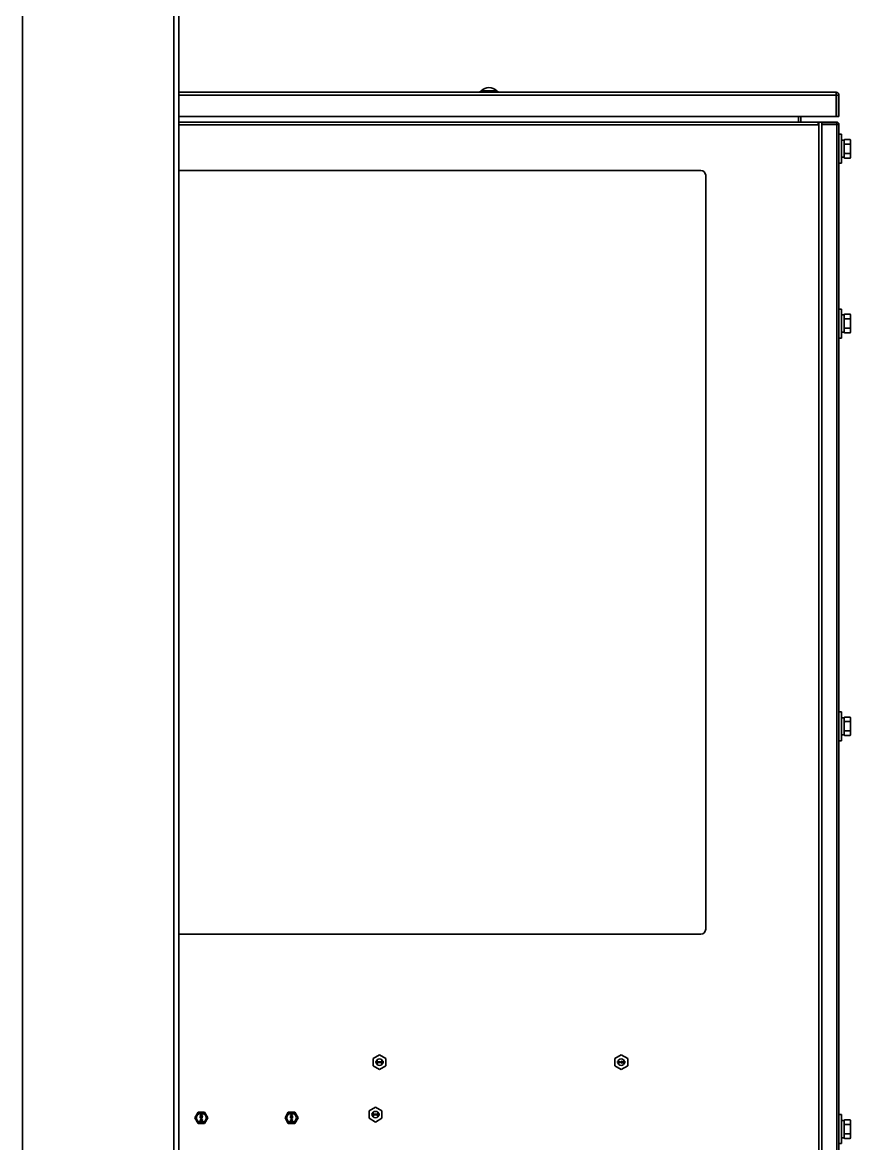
# Model space of a CAD drawing. Header units: millimetres. Extents: x 32496 to 166256, y 3504 to 23939.
# Drawn here: x 100942 to 101456, y 21573 to 22269 of the extents above; entities that cross this region are included whole.
import ezdxf

# ---------------------------------------------------------------- set-up
doc = ezdxf.new("R2010")
doc.units = ezdxf.units.MM
doc.layers.get('0').update_dxf_attribs({"lineweight": 35})

# ---------------------------------------------------------------- blocks, each defined once
blk = doc.blocks.new('8-1250')
at = {"linetype": 'Continuous'}
for p, q in [((978.87, -32157.29), (978.87, -34666.29)), ((1072.87, -32157.29), (1072.87, -34666.29)), ((1075.87, -32157.29), (1075.87, -34666.29)), ((1075.87, -32534.79), (1483.87, -32534.79)), ((1483.87, -32536.49), (1075.87, -32536.49)), ((1265.89, -32533.96), (1263.53, -32533.96)), ((1263.53, -32533.96), (1263.53, -32533.96)), ((1270.85, -32533.96), (1265.89, -32533.96)), ((1273.22, -32533.96), (1270.85, -32533.96)), ((1483.87, -32549.79), (1483.87, -32534.79)), ((1484.07, -32536.49), (1485.57, -32536.49)), ((1484.07, -32549.79), (1484.07, -32536.49)), ((1485.57, -32549.79), (1485.57, -32536.49)), ((1483.87, -32549.79), (1075.87, -32549.79)), ((1075.87, -32553.29), (1474.87, -32553.29)), ((1460.37, -32553.29), (1460.37, -32549.79)), ((1461.87, -32549.79), (1461.87, -32553.29)), ((1472.67, -32553.29), (1472.67, -32554.99)), ((1473.17, -34566.29), (1473.17, -32553.29)), ((1484.17, -32553.29), (1474.87, -32553.29)), ((1474.87, -32553.29), (1474.87, -34566.29)), ((1484.07, -32549.79), (1485.57, -32549.79)), ((1484.17, -32554.49), (1484.17, -32553.29)), ((1472.67, -32554.99), (1075.87, -32554.99)), ((1484.17, -32554.49), (1474.87, -32554.49)), ((1474.87, -32554.69), (1485.57, -32554.69)), ((1484.17, -33566.79), (1484.17, -32554.69)), ((1485.57, -32554.69), (1485.57, -32675.66)), ((1485.57, -32560.79), (1487.17, -32560.79)), ((1487.17, -32578.79), (1487.17, -32560.79)), ((1487.17, -32564.44), (1488.77, -32564.44)), ((1488.77, -32564.32), (1489.07, -32564.02)), ((1488.77, -32575.26), (1488.77, -32564.32)), ((1489.07, -32564.02), (1492.47, -32564.02)), ((1489.07, -32566.9), (1492.47, -32566.9)), ((1492.77, -32564.32), (1492.47, -32564.02)), ((1492.77, -32575.26), (1492.77, -32564.32)), ((1489.07, -32572.68), (1492.47, -32572.68)), ((1485.57, -32578.79), (1487.17, -32578.79)), ((1487.17, -32575.14), (1488.77, -32575.14)), ((1488.77, -32575.26), (1489.07, -32575.56)), ((1489.07, -32575.56), (1492.47, -32575.56)), ((1492.77, -32575.26), (1492.47, -32575.56)), ((1075.87, -32583.29), (1399.87, -32583.29)), ((1402.87, -32586.29), (1402.87, -33054.29)), ((1485.57, -32669.29), (1487.17, -32669.29)), ((1487.17, -32687.29), (1487.17, -32669.29)), ((1485.57, -32675.66), (1485.57, -32680.92)), ((1487.17, -32672.94), (1488.77, -32672.94)), ((1488.77, -32672.82), (1489.07, -32672.52)), ((1488.77, -32683.76), (1488.77, -32672.82)), ((1489.07, -32672.52), (1492.47, -32672.52)), ((1489.07, -32675.4), (1492.47, -32675.4)), ((1492.77, -32672.82), (1492.47, -32672.52)), ((1492.77, -32683.76), (1492.77, -32672.82)), ((1485.57, -32680.92), (1485.57, -32925.66)), ((1487.17, -32683.64), (1488.77, -32683.64)), ((1488.77, -32683.76), (1489.07, -32684.06)), ((1489.07, -32681.18), (1492.47, -32681.18)), ((1489.07, -32684.06), (1492.47, -32684.06)), ((1492.77, -32683.76), (1492.47, -32684.06)), ((1485.57, -32687.29), (1487.17, -32687.29)), ((1485.57, -32919.29), (1487.17, -32919.29)), ((1487.17, -32937.29), (1487.17, -32919.29)), ((1485.57, -32925.66), (1485.57, -32930.92)), ((1487.17, -32922.94), (1488.77, -32922.94)), ((1488.77, -32922.82), (1489.07, -32922.52)), ((1488.77, -32933.76), (1488.77, -32922.82)), ((1489.07, -32922.52), (1492.47, -32922.52)), ((1489.07, -32925.4), (1492.47, -32925.4)), ((1492.77, -32922.82), (1492.47, -32922.52)), ((1492.77, -32933.76), (1492.77, -32922.82)), ((1485.57, -32930.92), (1485.57, -33175.66)), ((1487.17, -32933.64), (1488.77, -32933.64)), ((1488.77, -32933.76), (1489.07, -32934.06)), ((1489.07, -32931.18), (1492.47, -32931.18)), ((1489.07, -32934.06), (1492.47, -32934.06)), ((1492.77, -32933.76), (1492.47, -32934.06)), ((1485.57, -32937.29), (1487.17, -32937.29)), ((1399.87, -33057.29), (1075.87, -33057.29)), ((1196.47, -33134.48), (1200.47, -33132.17)), ((1196.47, -33134.48), (1196.47, -33139.1)), ((1198.2, -33136.19), (1199.1, -33136.19)), ((1198.2, -33136.32), (1198.2, -33136.19)), ((1198.9, -33136.32), (1198.2, -33136.32)), ((1198.22, -33136.95), (1198.2, -33137.06)), ((1198.2, -33137.11), (1198.2, -33137.06)), ((1198.2, -33137.11), (1198.22, -33137.21)), ((1198.27, -33136.88), (1198.22, -33136.95)), ((1198.22, -33137.21), (1198.32, -33137.31)), ((1198.9, -33136.32), (1198.27, -33136.88)), ((1198.32, -33137.31), (1198.42, -33137.36)), ((1198.35, -33137.06), (1198.4, -33136.95)), ((1198.35, -33137.06), (1198.35, -33137.11)), ((1198.4, -33137.18), (1198.35, -33137.11)), ((1198.4, -33136.95), (1199.1, -33136.32)), ((1198.47, -33137.24), (1198.4, -33137.18)), ((1198.42, -33137.36), (1198.57, -33137.39)), ((1198.6, -33137.26), (1198.47, -33137.24)), ((1198.67, -33137.39), (1198.57, -33137.39)), ((1198.6, -33137.26), (1198.7, -33137.26)), ((1198.67, -33137.39), (1198.85, -33137.36)), ((1198.82, -33137.24), (1198.7, -33137.26)), ((1198.9, -33137.18), (1198.82, -33137.24)), ((1198.85, -33137.36), (1198.95, -33137.31)), ((1198.95, -33137.11), (1198.9, -33137.18)), ((1198.95, -33137.11), (1199.07, -33137.11)), ((1198.95, -33137.31), (1199.05, -33137.21)), ((1199.05, -33137.21), (1199.07, -33137.11)), ((1199.1, -33136.19), (1199.1, -33136.32)), ((1199.3, -33136.19), (1199.45, -33136.19)), ((1199.3, -33137.39), (1199.3, -33136.19)), ((1199.45, -33137.39), (1199.3, -33137.39)), ((1199.45, -33136.19), (1199.45, -33137.18)), ((1199.6, -33137.01), (1199.45, -33137.18)), ((1199.45, -33137.39), (1199.6, -33137.21)), ((1199.6, -33137.01), (1199.6, -33137.21)), ((1199.82, -33136.62), (1199.8, -33136.65)), ((1199.8, -33136.65), (1199.95, -33136.8)), ((1199.95, -33136.8), (1199.8, -33136.95)), ((1199.8, -33136.95), (1199.82, -33136.98)), ((1199.95, -33136.75), (1199.82, -33136.62)), ((1199.82, -33136.98), (1199.95, -33136.85)), ((1199.95, -33136.57), (1200, -33136.57)), ((1199.95, -33136.75), (1199.95, -33136.57)), ((1199.95, -33137.03), (1199.95, -33136.85)), ((1200, -33137.03), (1199.95, -33137.03)), ((1200, -33136.57), (1200, -33136.75)), ((1200.12, -33136.62), (1200, -33136.75)), ((1200, -33136.8), (1200.15, -33136.65)), ((1200.15, -33136.95), (1200, -33136.8)), ((1200, -33136.85), (1200.12, -33136.98)), ((1200, -33136.85), (1200, -33137.03)), ((1200.15, -33136.65), (1200.12, -33136.62)), ((1200.12, -33136.98), (1200.15, -33136.95)), ((1200.35, -33136.55), (1200.6, -33136.55)), ((1200.35, -33136.7), (1200.35, -33136.55)), ((1200.6, -33136.7), (1200.35, -33136.7)), ((1200.47, -33132.17), (1204.47, -33134.48)), ((1200.6, -33136.19), (1200.75, -33136.19)), ((1200.6, -33136.55), (1200.6, -33136.19)), ((1200.6, -33137.39), (1200.6, -33136.7)), ((1200.75, -33137.39), (1200.6, -33137.39)), ((1200.75, -33136.19), (1200.75, -33136.55)), ((1200.75, -33136.55), (1201.35, -33136.55)), ((1201.17, -33136.7), (1200.75, -33136.7)), ((1200.75, -33137.39), (1201.35, -33136.7)), ((1201.17, -33136.7), (1200.75, -33137.18)), ((1200.75, -33136.7), (1200.75, -33137.18)), ((1201.35, -33136.55), (1201.35, -33136.7)), ((1201.55, -33136.19), (1201.7, -33136.19)), ((1201.55, -33137.39), (1201.55, -33136.19)), ((1201.77, -33137.39), (1201.55, -33137.39)), ((1202.05, -33136.19), (1201.7, -33137.13)), ((1201.7, -33136.19), (1201.7, -33137.13)), ((1201.77, -33137.39), (1202.15, -33136.32)), ((1202.05, -33136.19), (1202.25, -33136.19)), ((1202.15, -33136.32), (1202.52, -33137.39)), ((1202.6, -33137.13), (1202.25, -33136.19)), ((1202.75, -33137.39), (1202.52, -33137.39)), ((1202.6, -33136.19), (1202.75, -33136.19)), ((1202.6, -33137.13), (1202.6, -33136.19)), ((1202.75, -33136.19), (1202.75, -33137.39)), ((1204.47, -33139.1), (1204.47, -33134.48)), ((1346.47, -33134.48), (1350.47, -33132.17)), ((1346.47, -33134.48), (1346.47, -33139.1)), ((1348.2, -33136.19), (1349.1, -33136.19)), ((1348.2, -33136.32), (1348.2, -33136.19)), ((1348.9, -33136.32), (1348.2, -33136.32)), ((1348.22, -33136.95), (1348.2, -33137.06)), ((1348.2, -33137.11), (1348.2, -33137.06)), ((1348.2, -33137.11), (1348.22, -33137.21)), ((1348.27, -33136.88), (1348.22, -33136.95)), ((1348.22, -33137.21), (1348.32, -33137.31)), ((1348.9, -33136.32), (1348.27, -33136.88)), ((1348.32, -33137.31), (1348.42, -33137.36)), ((1348.35, -33137.06), (1348.4, -33136.95)), ((1348.35, -33137.06), (1348.35, -33137.11)), ((1348.4, -33137.18), (1348.35, -33137.11)), ((1348.4, -33136.95), (1349.1, -33136.32)), ((1348.47, -33137.24), (1348.4, -33137.18)), ((1348.42, -33137.36), (1348.57, -33137.39)), ((1348.6, -33137.26), (1348.47, -33137.24)), ((1348.67, -33137.39), (1348.57, -33137.39)), ((1348.6, -33137.26), (1348.7, -33137.26)), ((1348.67, -33137.39), (1348.85, -33137.36)), ((1348.82, -33137.24), (1348.7, -33137.26)), ((1348.9, -33137.18), (1348.82, -33137.24)), ((1348.85, -33137.36), (1348.95, -33137.31)), ((1348.95, -33137.11), (1348.9, -33137.18)), ((1348.95, -33137.11), (1349.07, -33137.11)), ((1348.95, -33137.31), (1349.05, -33137.21)), ((1349.05, -33137.21), (1349.07, -33137.11)), ((1349.1, -33136.19), (1349.1, -33136.32)), ((1349.3, -33136.19), (1349.45, -33136.19)), ((1349.3, -33137.39), (1349.3, -33136.19)), ((1349.45, -33137.39), (1349.3, -33137.39)), ((1349.45, -33136.19), (1349.45, -33137.18)), ((1349.6, -33137.01), (1349.45, -33137.18)), ((1349.45, -33137.39), (1349.6, -33137.21)), ((1349.6, -33137.01), (1349.6, -33137.21)), ((1349.82, -33136.62), (1349.8, -33136.65)), ((1349.8, -33136.65), (1349.95, -33136.8)), ((1349.95, -33136.8), (1349.8, -33136.95)), ((1349.8, -33136.95), (1349.82, -33136.98)), ((1349.95, -33136.75), (1349.82, -33136.62)), ((1349.82, -33136.98), (1349.95, -33136.85)), ((1349.95, -33136.57), (1350, -33136.57)), ((1349.95, -33136.75), (1349.95, -33136.57)), ((1349.95, -33137.03), (1349.95, -33136.85)), ((1350, -33137.03), (1349.95, -33137.03)), ((1350, -33136.57), (1350, -33136.75)), ((1350.12, -33136.62), (1350, -33136.75)), ((1350, -33136.8), (1350.15, -33136.65)), ((1350.15, -33136.95), (1350, -33136.8)), ((1350, -33136.85), (1350.12, -33136.98)), ((1350, -33136.85), (1350, -33137.03)), ((1350.15, -33136.65), (1350.12, -33136.62)), ((1350.12, -33136.98), (1350.15, -33136.95)), ((1350.35, -33136.55), (1350.6, -33136.55)), ((1350.35, -33136.7), (1350.35, -33136.55)), ((1350.6, -33136.7), (1350.35, -33136.7)), ((1350.47, -33132.17), (1354.47, -33134.48)), ((1350.6, -33136.19), (1350.75, -33136.19)), ((1350.6, -33136.55), (1350.6, -33136.19)), ((1350.6, -33137.39), (1350.6, -33136.7)), ((1350.75, -33137.39), (1350.6, -33137.39)), ((1350.75, -33136.19), (1350.75, -33136.55)), ((1350.75, -33136.55), (1351.35, -33136.55)), ((1351.17, -33136.7), (1350.75, -33136.7)), ((1350.75, -33137.39), (1351.35, -33136.7)), ((1351.17, -33136.7), (1350.75, -33137.18)), ((1350.75, -33136.7), (1350.75, -33137.18)), ((1351.35, -33136.55), (1351.35, -33136.7)), ((1351.55, -33136.19), (1351.7, -33136.19)), ((1351.55, -33137.39), (1351.55, -33136.19)), ((1351.77, -33137.39), (1351.55, -33137.39)), ((1352.05, -33136.19), (1351.7, -33137.13)), ((1351.7, -33136.19), (1351.7, -33137.13)), ((1351.77, -33137.39), (1352.15, -33136.32)), ((1352.05, -33136.19), (1352.25, -33136.19)), ((1352.15, -33136.32), (1352.52, -33137.39)), ((1352.6, -33137.13), (1352.25, -33136.19)), ((1352.75, -33137.39), (1352.52, -33137.39)), ((1352.6, -33136.19), (1352.75, -33136.19)), ((1352.6, -33137.13), (1352.6, -33136.19)), ((1352.75, -33136.19), (1352.75, -33137.39)), ((1354.47, -33139.1), (1354.47, -33134.48)), ((1200.47, -33141.41), (1196.47, -33139.1)), ((1204.47, -33139.1), (1200.47, -33141.41)), ((1350.47, -33141.41), (1346.47, -33139.1)), ((1354.47, -33139.1), (1350.47, -33141.41)), ((1193.97, -33166.98), (1197.97, -33164.67)), ((1197.97, -33164.67), (1201.97, -33166.98)), ((1085.83, -33171.29), (1087.85, -33167.79)), ((1087.85, -33174.79), (1085.83, -33171.29)), ((1091.89, -33167.79), (1087.85, -33167.79)), ((1089.22, -33169.09), (1090.52, -33169.09)), ((1089.22, -33169.25), (1089.22, -33169.09)), ((1090.25, -33169.25), (1089.22, -33169.25)), ((1090.25, -33169.25), (1089.22, -33169.63)), ((1089.22, -33169.85), (1089.22, -33169.63)), ((1089.22, -33169.85), (1090.25, -33170.23)), ((1089.22, -33170.23), (1090.25, -33170.23)), ((1089.22, -33170.39), (1089.22, -33170.23)), ((1090.52, -33170.39), (1089.22, -33170.39)), ((1089.25, -33170.9), (1089.22, -33171.04)), ((1089.22, -33171.17), (1089.22, -33171.04)), ((1089.22, -33171.17), (1089.25, -33171.31)), ((1089.22, -33172.56), (1090.3, -33172.56)), ((1089.22, -33172.72), (1089.22, -33172.56)), ((1089.33, -33170.77), (1089.25, -33170.9)), ((1089.25, -33171.31), (1089.33, -33171.45)), ((1089.44, -33170.69), (1089.33, -33170.77)), ((1089.33, -33171.45), (1089.44, -33171.53)), ((1089.36, -33169.74), (1090.52, -33169.33)), ((1090.52, -33170.15), (1089.36, -33169.74)), ((1089.36, -33171.01), (1089.39, -33170.93)), ((1089.36, -33171.01), (1089.36, -33171.2)), ((1089.39, -33171.28), (1089.36, -33171.2)), ((1089.39, -33170.93), (1089.44, -33170.85)), ((1089.44, -33171.36), (1089.39, -33171.28)), ((1089.58, -33170.63), (1089.44, -33170.69)), ((1089.44, -33170.85), (1089.53, -33170.8)), ((1089.53, -33171.42), (1089.44, -33171.36)), ((1089.44, -33171.53), (1089.58, -33171.58)), ((1089.53, -33170.8), (1089.61, -33170.77)), ((1089.61, -33171.45), (1089.53, -33171.42)), ((1089.78, -33170.61), (1089.58, -33170.63)), ((1089.72, -33171.58), (1089.58, -33171.58)), ((1089.69, -33170.77), (1089.61, -33170.77)), ((1089.61, -33171.45), (1089.69, -33171.45)), ((1089.64, -33171.96), (1089.83, -33171.96)), ((1089.64, -33172.01), (1089.64, -33171.96)), ((1089.83, -33172.01), (1089.64, -33172.01)), ((1089.69, -33170.77), (1089.78, -33170.8)), ((1089.78, -33171.42), (1089.69, -33171.45)), ((1089.72, -33171.8), (1089.69, -33171.82)), ((1089.69, -33171.82), (1089.83, -33171.96)), ((1089.83, -33172.01), (1089.69, -33172.15)), ((1089.69, -33172.15), (1089.72, -33172.18)), ((1089.72, -33171.58), (1089.86, -33171.53)), ((1089.89, -33171.96), (1089.72, -33171.8)), ((1089.72, -33172.18), (1089.89, -33172.01)), ((1089.78, -33170.61), (1089.97, -33170.61)), ((1089.78, -33170.8), (1089.83, -33170.85)), ((1089.83, -33171.36), (1089.78, -33171.42)), ((1089.83, -33170.85), (1089.89, -33170.93)), ((1089.89, -33171.28), (1089.83, -33171.36)), ((1089.86, -33171.53), (1089.94, -33171.45)), ((1089.89, -33170.93), (1089.91, -33171.01)), ((1089.91, -33171.2), (1089.89, -33171.28)), ((1090.05, -33171.8), (1089.89, -33171.96)), ((1089.89, -33172.01), (1090.05, -33172.18)), ((1089.97, -33170.74), (1089.91, -33170.74)), ((1090.02, -33170.9), (1089.91, -33170.74)), ((1089.91, -33171.2), (1089.91, -33171.01)), ((1089.94, -33171.45), (1090.02, -33171.31)), ((1089.94, -33171.96), (1090.08, -33171.82)), ((1089.94, -33171.96), (1090.14, -33171.96)), ((1090.14, -33172.01), (1089.94, -33172.01)), ((1090.08, -33172.15), (1089.94, -33172.01)), ((1090.16, -33170.63), (1089.97, -33170.61)), ((1089.97, -33170.74), (1090.14, -33170.77)), ((1090.05, -33171.04), (1090.02, -33170.9)), ((1090.02, -33171.31), (1090.05, -33171.17)), ((1090.05, -33171.04), (1090.05, -33171.17)), ((1090.08, -33171.82), (1090.05, -33171.8)), ((1090.05, -33172.18), (1090.08, -33172.15)), ((1090.11, -33172.39), (1090.33, -33172.39)), ((1090.11, -33172.39), (1090.3, -33172.56)), ((1090.14, -33170.77), (1090.22, -33170.8)), ((1090.14, -33171.96), (1090.14, -33172.01)), ((1090.3, -33170.69), (1090.16, -33170.63)), ((1090.22, -33170.8), (1090.3, -33170.85)), ((1090.3, -33171.34), (1090.22, -33171.39)), ((1090.22, -33171.53), (1090.22, -33171.39)), ((1090.22, -33171.53), (1090.3, -33171.5)), ((1090.41, -33170.77), (1090.3, -33170.69)), ((1090.3, -33170.85), (1090.36, -33170.93)), ((1090.36, -33171.26), (1090.3, -33171.34)), ((1090.3, -33171.5), (1090.41, -33171.42)), ((1090.52, -33172.56), (1090.33, -33172.39)), ((1090.36, -33170.93), (1090.38, -33171.01)), ((1090.38, -33171.17), (1090.36, -33171.26)), ((1090.38, -33171.17), (1090.38, -33171.01)), ((1090.49, -33170.9), (1090.41, -33170.77)), ((1090.41, -33171.42), (1090.49, -33171.28)), ((1090.52, -33171.04), (1090.49, -33170.9)), ((1090.49, -33171.28), (1090.52, -33171.15)), ((1090.52, -33169.09), (1090.52, -33169.33)), ((1090.52, -33170.15), (1090.52, -33170.39)), ((1090.52, -33171.04), (1090.52, -33171.15)), ((1090.52, -33172.56), (1090.52, -33172.72)), ((1091.89, -33167.79), (1093.91, -33171.29)), ((1093.91, -33171.29), (1091.89, -33174.79)), ((1141.83, -33171.29), (1143.85, -33167.79)), ((1143.85, -33174.79), (1141.83, -33171.29)), ((1147.89, -33167.79), (1143.85, -33167.79)), ((1145.22, -33169.09), (1146.52, -33169.09)), ((1145.22, -33169.25), (1145.22, -33169.09)), ((1146.25, -33169.25), (1145.22, -33169.25)), ((1146.25, -33169.25), (1145.22, -33169.63)), ((1145.22, -33169.85), (1145.22, -33169.63)), ((1145.22, -33169.85), (1146.25, -33170.23)), ((1145.22, -33170.23), (1146.25, -33170.23)), ((1145.22, -33170.39), (1145.22, -33170.23)), ((1146.52, -33170.39), (1145.22, -33170.39)), ((1145.25, -33170.9), (1145.22, -33171.04)), ((1145.22, -33171.17), (1145.22, -33171.04)), ((1145.22, -33171.17), (1145.25, -33171.31)), ((1145.22, -33172.56), (1146.3, -33172.56)), ((1145.22, -33172.72), (1145.22, -33172.56)), ((1145.33, -33170.77), (1145.25, -33170.9)), ((1145.25, -33171.31), (1145.33, -33171.45)), ((1145.44, -33170.69), (1145.33, -33170.77)), ((1145.33, -33171.45), (1145.44, -33171.53)), ((1145.36, -33169.74), (1146.52, -33169.33)), ((1146.52, -33170.15), (1145.36, -33169.74)), ((1145.36, -33171.01), (1145.39, -33170.93)), ((1145.36, -33171.01), (1145.36, -33171.2)), ((1145.39, -33171.28), (1145.36, -33171.2)), ((1145.39, -33170.93), (1145.44, -33170.85)), ((1145.44, -33171.36), (1145.39, -33171.28)), ((1145.58, -33170.63), (1145.44, -33170.69)), ((1145.44, -33170.85), (1145.53, -33170.8)), ((1145.53, -33171.42), (1145.44, -33171.36)), ((1145.44, -33171.53), (1145.58, -33171.58)), ((1145.53, -33170.8), (1145.61, -33170.77)), ((1145.61, -33171.45), (1145.53, -33171.42)), ((1145.78, -33170.61), (1145.58, -33170.63)), ((1145.72, -33171.58), (1145.58, -33171.58)), ((1145.69, -33170.77), (1145.61, -33170.77)), ((1145.61, -33171.45), (1145.69, -33171.45)), ((1145.64, -33171.96), (1145.83, -33171.96)), ((1145.64, -33172.01), (1145.64, -33171.96)), ((1145.83, -33172.01), (1145.64, -33172.01)), ((1145.69, -33170.77), (1145.78, -33170.8)), ((1145.78, -33171.42), (1145.69, -33171.45)), ((1145.72, -33171.8), (1145.69, -33171.82)), ((1145.69, -33171.82), (1145.83, -33171.96)), ((1145.83, -33172.01), (1145.69, -33172.15)), ((1145.69, -33172.15), (1145.72, -33172.18)), ((1145.72, -33171.58), (1145.86, -33171.53)), ((1145.89, -33171.96), (1145.72, -33171.8)), ((1145.72, -33172.18), (1145.89, -33172.01)), ((1145.78, -33170.61), (1145.97, -33170.61)), ((1145.78, -33170.8), (1145.83, -33170.85)), ((1145.83, -33171.36), (1145.78, -33171.42)), ((1145.83, -33170.85), (1145.89, -33170.93)), ((1145.89, -33171.28), (1145.83, -33171.36)), ((1145.86, -33171.53), (1145.94, -33171.45)), ((1145.89, -33170.93), (1145.91, -33171.01)), ((1145.91, -33171.2), (1145.89, -33171.28)), ((1146.05, -33171.8), (1145.89, -33171.96)), ((1145.89, -33172.01), (1146.05, -33172.18)), ((1145.97, -33170.74), (1145.91, -33170.74)), ((1146.02, -33170.9), (1145.91, -33170.74)), ((1145.91, -33171.2), (1145.91, -33171.01)), ((1145.94, -33171.45), (1146.02, -33171.31)), ((1145.94, -33171.96), (1146.08, -33171.82)), ((1145.94, -33171.96), (1146.14, -33171.96)), ((1146.14, -33172.01), (1145.94, -33172.01)), ((1146.08, -33172.15), (1145.94, -33172.01)), ((1146.16, -33170.63), (1145.97, -33170.61)), ((1145.97, -33170.74), (1146.14, -33170.77)), ((1146.05, -33171.04), (1146.02, -33170.9)), ((1146.02, -33171.31), (1146.05, -33171.17)), ((1146.05, -33171.04), (1146.05, -33171.17)), ((1146.08, -33171.82), (1146.05, -33171.8)), ((1146.05, -33172.18), (1146.08, -33172.15)), ((1146.11, -33172.39), (1146.33, -33172.39)), ((1146.11, -33172.39), (1146.3, -33172.56)), ((1146.14, -33170.77), (1146.22, -33170.8)), ((1146.14, -33171.96), (1146.14, -33172.01)), ((1146.3, -33170.69), (1146.16, -33170.63)), ((1146.22, -33170.8), (1146.3, -33170.85)), ((1146.3, -33171.34), (1146.22, -33171.39)), ((1146.22, -33171.53), (1146.22, -33171.39)), ((1146.22, -33171.53), (1146.3, -33171.5)), ((1146.41, -33170.77), (1146.3, -33170.69)), ((1146.3, -33170.85), (1146.36, -33170.93)), ((1146.36, -33171.26), (1146.3, -33171.34)), ((1146.3, -33171.5), (1146.41, -33171.42)), ((1146.52, -33172.56), (1146.33, -33172.39)), ((1146.36, -33170.93), (1146.38, -33171.01)), ((1146.38, -33171.17), (1146.36, -33171.26)), ((1146.38, -33171.17), (1146.38, -33171.01)), ((1146.49, -33170.9), (1146.41, -33170.77)), ((1146.41, -33171.42), (1146.49, -33171.28)), ((1146.52, -33171.04), (1146.49, -33170.9)), ((1146.49, -33171.28), (1146.52, -33171.15)), ((1146.52, -33169.09), (1146.52, -33169.33)), ((1146.52, -33170.15), (1146.52, -33170.39)), ((1146.52, -33171.04), (1146.52, -33171.15)), ((1146.52, -33172.56), (1146.52, -33172.72)), ((1147.89, -33167.79), (1149.91, -33171.29)), ((1149.91, -33171.29), (1147.89, -33174.79)), ((1193.97, -33166.98), (1193.97, -33171.6)), ((1197.97, -33173.91), (1193.97, -33171.6)), ((1195.7, -33168.69), (1196.6, -33168.69)), ((1195.7, -33168.82), (1195.7, -33168.69)), ((1196.4, -33168.82), (1195.7, -33168.82)), ((1195.72, -33169.45), (1195.7, -33169.56)), ((1195.7, -33169.61), (1195.7, -33169.56)), ((1195.7, -33169.61), (1195.72, -33169.71)), ((1195.77, -33169.38), (1195.72, -33169.45)), ((1195.72, -33169.71), (1195.82, -33169.81)), ((1196.4, -33168.82), (1195.77, -33169.38)), ((1195.82, -33169.81), (1195.92, -33169.86)), ((1195.85, -33169.56), (1195.9, -33169.45)), ((1195.85, -33169.56), (1195.85, -33169.61)), ((1195.9, -33169.68), (1195.85, -33169.61)), ((1195.9, -33169.45), (1196.6, -33168.82)), ((1195.97, -33169.74), (1195.9, -33169.68)), ((1195.92, -33169.86), (1196.07, -33169.89)), ((1196.1, -33169.76), (1195.97, -33169.74)), ((1196.17, -33169.89), (1196.07, -33169.89)), ((1196.1, -33169.76), (1196.2, -33169.76)), ((1196.17, -33169.89), (1196.35, -33169.86)), ((1196.32, -33169.74), (1196.2, -33169.76)), ((1196.4, -33169.68), (1196.32, -33169.74)), ((1196.35, -33169.86), (1196.45, -33169.81)), ((1196.45, -33169.61), (1196.4, -33169.68)), ((1196.45, -33169.61), (1196.57, -33169.61)), ((1196.45, -33169.81), (1196.55, -33169.71)), ((1196.55, -33169.71), (1196.57, -33169.61)), ((1196.6, -33168.69), (1196.6, -33168.82)), ((1196.8, -33168.69), (1196.95, -33168.69)), ((1196.8, -33169.89), (1196.8, -33168.69)), ((1196.95, -33169.89), (1196.8, -33169.89)), ((1196.95, -33168.69), (1196.95, -33169.68)), ((1197.1, -33169.51), (1196.95, -33169.68)), ((1196.95, -33169.89), (1197.1, -33169.71)), ((1197.1, -33169.51), (1197.1, -33169.71)), ((1197.32, -33169.12), (1197.3, -33169.15)), ((1197.3, -33169.15), (1197.45, -33169.3)), ((1197.45, -33169.3), (1197.3, -33169.45)), ((1197.3, -33169.45), (1197.32, -33169.48)), ((1197.45, -33169.25), (1197.32, -33169.12)), ((1197.32, -33169.48), (1197.45, -33169.35)), ((1197.45, -33169.07), (1197.5, -33169.07)), ((1197.45, -33169.25), (1197.45, -33169.07)), ((1197.45, -33169.53), (1197.45, -33169.35)), ((1197.5, -33169.53), (1197.45, -33169.53)), ((1197.5, -33169.07), (1197.5, -33169.25)), ((1197.62, -33169.12), (1197.5, -33169.25)), ((1197.5, -33169.3), (1197.65, -33169.15)), ((1197.65, -33169.45), (1197.5, -33169.3)), ((1197.5, -33169.35), (1197.62, -33169.48)), ((1197.5, -33169.35), (1197.5, -33169.53)), ((1197.65, -33169.15), (1197.62, -33169.12)), ((1197.62, -33169.48), (1197.65, -33169.45)), ((1197.85, -33169.05), (1198.1, -33169.05)), ((1197.85, -33169.2), (1197.85, -33169.05)), ((1198.1, -33169.2), (1197.85, -33169.2)), ((1201.97, -33171.6), (1197.97, -33173.91)), ((1198.1, -33168.69), (1198.25, -33168.69)), ((1198.1, -33169.05), (1198.1, -33168.69)), ((1198.1, -33169.89), (1198.1, -33169.2)), ((1198.25, -33169.89), (1198.1, -33169.89)), ((1198.25, -33168.69), (1198.25, -33169.05)), ((1198.25, -33169.05), (1198.85, -33169.05)), ((1198.67, -33169.2), (1198.25, -33169.2)), ((1198.25, -33169.89), (1198.85, -33169.2)), ((1198.67, -33169.2), (1198.25, -33169.68)), ((1198.25, -33169.2), (1198.25, -33169.68)), ((1198.85, -33169.05), (1198.85, -33169.2)), ((1199.05, -33168.69), (1199.2, -33168.69)), ((1199.05, -33169.89), (1199.05, -33168.69)), ((1199.27, -33169.89), (1199.05, -33169.89)), ((1199.55, -33168.69), (1199.2, -33169.63)), ((1199.2, -33168.69), (1199.2, -33169.63)), ((1199.27, -33169.89), (1199.65, -33168.82)), ((1199.55, -33168.69), (1199.75, -33168.69)), ((1199.65, -33168.82), (1200.02, -33169.89)), ((1200.1, -33169.63), (1199.75, -33168.69)), ((1200.25, -33169.89), (1200.02, -33169.89)), ((1200.1, -33168.69), (1200.25, -33168.69)), ((1200.1, -33169.63), (1200.1, -33168.69)), ((1200.25, -33168.69), (1200.25, -33169.89)), ((1201.97, -33171.6), (1201.97, -33166.98)), ((1485.57, -33169.29), (1487.17, -33169.29)), ((1487.17, -33187.29), (1487.17, -33169.29)), ((1488.77, -33172.82), (1489.07, -33172.52)), ((1489.07, -33172.52), (1492.47, -33172.52)), ((1492.77, -33172.82), (1492.47, -33172.52)), ((1087.85, -33174.79), (1091.89, -33174.79)), ((1090.52, -33172.72), (1089.22, -33172.72)), ((1089.22, -33172.93), (1089.36, -33172.93)), ((1089.22, -33173.91), (1089.22, -33172.93)), ((1089.36, -33173.91), (1089.22, -33173.91)), ((1090.05, -33173.69), (1089.36, -33172.93)), ((1089.36, -33173.15), (1089.97, -33173.83)), ((1089.36, -33173.15), (1089.36, -33173.91)), ((1089.97, -33173.83), (1090.05, -33173.88)), ((1090.16, -33173.75), (1090.05, -33173.69)), ((1090.05, -33173.88), (1090.16, -33173.91)), ((1090.16, -33173.75), (1090.22, -33173.75)), ((1090.22, -33173.91), (1090.16, -33173.91)), ((1090.33, -33172.99), (1090.22, -33172.96)), ((1090.22, -33173.1), (1090.22, -33172.96)), ((1090.22, -33173.1), (1090.3, -33173.15)), ((1090.3, -33173.69), (1090.22, -33173.75)), ((1090.22, -33173.91), (1090.33, -33173.88)), ((1090.3, -33173.15), (1090.36, -33173.23)), ((1090.36, -33173.61), (1090.3, -33173.69)), ((1090.44, -33173.1), (1090.33, -33172.99)), ((1090.33, -33173.88), (1090.44, -33173.77)), ((1090.36, -33173.23), (1090.38, -33173.37)), ((1090.38, -33173.48), (1090.36, -33173.61)), ((1090.38, -33173.48), (1090.38, -33173.37)), ((1090.49, -33173.21), (1090.44, -33173.1)), ((1090.44, -33173.77), (1090.49, -33173.67)), ((1090.52, -33173.4), (1090.49, -33173.21)), ((1090.49, -33173.67), (1090.52, -33173.5)), ((1090.52, -33173.4), (1090.52, -33173.5)), ((1143.85, -33174.79), (1147.89, -33174.79)), ((1146.52, -33172.72), (1145.22, -33172.72)), ((1145.22, -33172.93), (1145.36, -33172.93)), ((1145.22, -33173.91), (1145.22, -33172.93)), ((1145.36, -33173.91), (1145.22, -33173.91)), ((1146.05, -33173.69), (1145.36, -33172.93)), ((1145.36, -33173.15), (1145.97, -33173.83)), ((1145.36, -33173.15), (1145.36, -33173.91)), ((1145.97, -33173.83), (1146.05, -33173.88)), ((1146.16, -33173.75), (1146.05, -33173.69)), ((1146.05, -33173.88), (1146.16, -33173.91)), ((1146.16, -33173.75), (1146.22, -33173.75)), ((1146.22, -33173.91), (1146.16, -33173.91)), ((1146.33, -33172.99), (1146.22, -33172.96)), ((1146.22, -33173.1), (1146.22, -33172.96)), ((1146.22, -33173.1), (1146.3, -33173.15)), ((1146.3, -33173.69), (1146.22, -33173.75)), ((1146.22, -33173.91), (1146.33, -33173.88)), ((1146.3, -33173.15), (1146.36, -33173.23)), ((1146.36, -33173.61), (1146.3, -33173.69)), ((1146.44, -33173.1), (1146.33, -33172.99)), ((1146.33, -33173.88), (1146.44, -33173.77)), ((1146.36, -33173.23), (1146.38, -33173.37)), ((1146.38, -33173.48), (1146.36, -33173.61)), ((1146.38, -33173.48), (1146.38, -33173.37)), ((1146.49, -33173.21), (1146.44, -33173.1)), ((1146.44, -33173.77), (1146.49, -33173.67)), ((1146.52, -33173.4), (1146.49, -33173.21)), ((1146.49, -33173.67), (1146.52, -33173.5)), ((1146.52, -33173.4), (1146.52, -33173.5)), ((1485.57, -33175.66), (1485.57, -33180.92)), ((1487.17, -33172.94), (1488.77, -33172.94)), ((1488.77, -33183.76), (1488.77, -33172.82)), ((1489.07, -33175.4), (1492.47, -33175.4)), ((1492.77, -33183.76), (1492.77, -33172.82)), ((1485.57, -33180.92), (1485.57, -33425.66)), ((1487.17, -33183.64), (1488.77, -33183.64)), ((1488.77, -33183.76), (1489.07, -33184.06)), ((1489.07, -33181.18), (1492.47, -33181.18)), ((1489.07, -33184.06), (1492.47, -33184.06)), ((1492.77, -33183.76), (1492.47, -33184.06)), ((1485.57, -33187.29), (1487.17, -33187.29))]:
    blk.add_line(p, q, dxfattribs=at)
for centre, radius in [((1200.47, -33136.79), 2), ((1350.47, -33136.79), 2), ((1089.87, -33171.29), 3), ((1145.87, -33171.29), 3), ((1197.97, -33169.29), 2)]:
    blk.add_circle(centre, radius, dxfattribs=at)
for centre, radius, start, end in [((1268.37, -32538.29), 6.5, 41.81031, 138.18969), ((1261.66, -32532.29), 2.5, 270, 318.18969), ((1275.08, -32532.29), 2.5, 221.81031, 270), ((1483.87, -32536.49), 1.7, 0, 90), ((1483.87, -32536.49), 0.2, 0, 90), ((1484.17, -32554.69), 1.4, 0, 90), ((1484.17, -32554.69), 0.2, 0, 90), ((1490.01, -32566.59), 3.56, 39.13645, 39.50132), ((1491.53, -32572.99), 3.56, 219.13644, 219.50078), ((1399.87, -32586.29), 3, 0, 90), ((1490.01, -32675.09), 3.56, 39.13645, 39.50132), ((1491.53, -32681.49), 3.56, 219.13644, 219.50078), ((1490.01, -32925.09), 3.56, 39.13645, 39.50132), ((1491.53, -32931.49), 3.56, 219.13644, 219.50078), ((1399.87, -33054.29), 3, 270, 0), ((1490.01, -33175.09), 3.56, 39.13645, 39.50132), ((1491.53, -33181.49), 3.56, 219.13644, 219.50078)]:
    blk.add_arc(centre, radius, start, end, dxfattribs=at)
for points, knots in [([(1488.77, -32564.35), (1488.8, -32564.32), (1488.89, -32564.2), (1488.99, -32564.09), (1489.07, -32564.02)], [0, 0, 0, 0, 0.244558, 1, 1, 1, 1]), ([(1489.07, -32566.9), (1489.05, -32566.88), (1488.94, -32566.77), (1488.84, -32566.66), (1488.77, -32566.57)], [0, 0, 0, 0, 0.255352, 1, 1, 1, 1]), ([(1492.76, -32564.33), (1492.74, -32564.3), (1492.64, -32564.19), (1492.55, -32564.09), (1492.47, -32564.02)], [0, 0, 0, 0, 0.244878, 1, 1, 1, 1]), ([(1492.47, -32566.9), (1492.5, -32566.88), (1492.6, -32566.77), (1492.7, -32566.66), (1492.77, -32566.57)], [0, 0, 0, 0, 0.255353, 1, 1, 1, 1]), ([(1488.77, -32573.01), (1488.8, -32572.98), (1488.89, -32572.86), (1488.99, -32572.76), (1489.07, -32572.68)], [0, 0, 0, 0, 0.244558, 1, 1, 1, 1]), ([(1492.77, -32573.01), (1492.75, -32572.98), (1492.65, -32572.86), (1492.55, -32572.76), (1492.47, -32572.68)], [0, 0, 0, 0, 0.244558, 1, 1, 1, 1]), ([(1489.07, -32575.56), (1489.05, -32575.54), (1488.95, -32575.44), (1488.85, -32575.33), (1488.79, -32575.25)], [0, 0, 0, 0, 0.255041, 1, 1, 1, 1]), ([(1492.47, -32575.56), (1492.5, -32575.54), (1492.6, -32575.43), (1492.7, -32575.32), (1492.77, -32575.23)], [0, 0, 0, 0, 0.255353, 1, 1, 1, 1]), ([(1488.77, -32672.85), (1488.8, -32672.82), (1488.89, -32672.7), (1488.99, -32672.59), (1489.07, -32672.52)], [0, 0, 0, 0, 0.244558, 1, 1, 1, 1]), ([(1489.07, -32675.4), (1489.05, -32675.38), (1488.94, -32675.27), (1488.84, -32675.16), (1488.77, -32675.07)], [0, 0, 0, 0, 0.255352, 1, 1, 1, 1]), ([(1492.76, -32672.83), (1492.74, -32672.8), (1492.64, -32672.69), (1492.55, -32672.59), (1492.47, -32672.52)], [0, 0, 0, 0, 0.244878, 1, 1, 1, 1]), ([(1492.47, -32675.4), (1492.5, -32675.38), (1492.6, -32675.27), (1492.7, -32675.16), (1492.77, -32675.07)], [0, 0, 0, 0, 0.255353, 1, 1, 1, 1]), ([(1488.77, -32681.51), (1488.8, -32681.48), (1488.89, -32681.36), (1488.99, -32681.26), (1489.07, -32681.18)], [0, 0, 0, 0, 0.244558, 1, 1, 1, 1]), ([(1489.07, -32684.06), (1489.05, -32684.04), (1488.95, -32683.94), (1488.85, -32683.83), (1488.79, -32683.75)], [0, 0, 0, 0, 0.255041, 1, 1, 1, 1]), ([(1492.77, -32681.51), (1492.75, -32681.48), (1492.65, -32681.36), (1492.55, -32681.26), (1492.47, -32681.18)], [0, 0, 0, 0, 0.244558, 1, 1, 1, 1]), ([(1492.47, -32684.06), (1492.5, -32684.04), (1492.6, -32683.93), (1492.7, -32683.82), (1492.77, -32683.73)], [0, 0, 0, 0, 0.255353, 1, 1, 1, 1]), ([(1488.77, -32922.85), (1488.8, -32922.82), (1488.89, -32922.7), (1488.99, -32922.59), (1489.07, -32922.52)], [0, 0, 0, 0, 0.244558, 1, 1, 1, 1]), ([(1489.07, -32925.4), (1489.05, -32925.38), (1488.94, -32925.27), (1488.84, -32925.16), (1488.77, -32925.07)], [0, 0, 0, 0, 0.255352, 1, 1, 1, 1]), ([(1492.76, -32922.83), (1492.74, -32922.8), (1492.64, -32922.69), (1492.55, -32922.59), (1492.47, -32922.52)], [0, 0, 0, 0, 0.244878, 1, 1, 1, 1]), ([(1492.47, -32925.4), (1492.5, -32925.38), (1492.6, -32925.27), (1492.7, -32925.16), (1492.77, -32925.07)], [0, 0, 0, 0, 0.255353, 1, 1, 1, 1]), ([(1488.77, -32931.51), (1488.8, -32931.48), (1488.89, -32931.36), (1488.99, -32931.26), (1489.07, -32931.18)], [0, 0, 0, 0, 0.244558, 1, 1, 1, 1]), ([(1489.07, -32934.06), (1489.05, -32934.04), (1488.95, -32933.94), (1488.85, -32933.83), (1488.79, -32933.75)], [0, 0, 0, 0, 0.255041, 1, 1, 1, 1]), ([(1492.77, -32931.51), (1492.75, -32931.48), (1492.65, -32931.36), (1492.55, -32931.26), (1492.47, -32931.18)], [0, 0, 0, 0, 0.244558, 1, 1, 1, 1]), ([(1492.47, -32934.06), (1492.5, -32934.04), (1492.6, -32933.93), (1492.7, -32933.82), (1492.77, -32933.73)], [0, 0, 0, 0, 0.255353, 1, 1, 1, 1]), ([(1488.77, -33172.85), (1488.8, -33172.82), (1488.89, -33172.7), (1488.99, -33172.59), (1489.07, -33172.52)], [0, 0, 0, 0, 0.244558, 1, 1, 1, 1]), ([(1492.76, -33172.83), (1492.74, -33172.8), (1492.64, -33172.69), (1492.55, -33172.59), (1492.47, -33172.52)], [0, 0, 0, 0, 0.244878, 1, 1, 1, 1]), ([(1489.07, -33175.4), (1489.05, -33175.38), (1488.94, -33175.27), (1488.84, -33175.16), (1488.77, -33175.07)], [0, 0, 0, 0, 0.255352, 1, 1, 1, 1]), ([(1492.47, -33175.4), (1492.5, -33175.38), (1492.6, -33175.27), (1492.7, -33175.16), (1492.77, -33175.07)], [0, 0, 0, 0, 0.255353, 1, 1, 1, 1]), ([(1488.77, -33181.51), (1488.8, -33181.48), (1488.89, -33181.36), (1488.99, -33181.26), (1489.07, -33181.18)], [0, 0, 0, 0, 0.244558, 1, 1, 1, 1]), ([(1489.07, -33184.06), (1489.05, -33184.04), (1488.95, -33183.94), (1488.85, -33183.83), (1488.79, -33183.75)], [0, 0, 0, 0, 0.255041, 1, 1, 1, 1]), ([(1492.77, -33181.51), (1492.75, -33181.48), (1492.65, -33181.36), (1492.55, -33181.26), (1492.47, -33181.18)], [0, 0, 0, 0, 0.244558, 1, 1, 1, 1]), ([(1492.47, -33184.06), (1492.5, -33184.04), (1492.6, -33183.93), (1492.7, -33183.82), (1492.77, -33183.73)], [0, 0, 0, 0, 0.255353, 1, 1, 1, 1])]:
    blk.add_open_spline(points, degree=3, knots=knots, dxfattribs=at)
for points in [[(1488.77, -32567.56), (1488.86, -32567.34), (1488.96, -32567.12), (1489.07, -32566.9)], [(1492.77, -32567.56), (1492.68, -32567.34), (1492.58, -32567.12), (1492.47, -32566.9)], [(1489.07, -32572.68), (1488.96, -32572.46), (1488.86, -32572.24), (1488.77, -32572.02)], [(1492.47, -32572.68), (1492.58, -32572.46), (1492.68, -32572.24), (1492.77, -32572.02)], [(1488.77, -32676.06), (1488.86, -32675.84), (1488.96, -32675.62), (1489.07, -32675.4)], [(1492.77, -32676.06), (1492.68, -32675.84), (1492.58, -32675.62), (1492.47, -32675.4)], [(1489.07, -32681.18), (1488.96, -32680.96), (1488.86, -32680.74), (1488.77, -32680.52)], [(1492.47, -32681.18), (1492.58, -32680.96), (1492.68, -32680.74), (1492.77, -32680.52)], [(1488.77, -32926.06), (1488.86, -32925.84), (1488.96, -32925.62), (1489.07, -32925.4)], [(1492.77, -32926.06), (1492.68, -32925.84), (1492.58, -32925.62), (1492.47, -32925.4)], [(1489.07, -32931.18), (1488.96, -32930.96), (1488.86, -32930.74), (1488.77, -32930.52)], [(1492.47, -32931.18), (1492.58, -32930.96), (1492.68, -32930.74), (1492.77, -32930.52)], [(1488.77, -33176.06), (1488.86, -33175.84), (1488.96, -33175.62), (1489.07, -33175.4)], [(1492.77, -33176.06), (1492.68, -33175.84), (1492.58, -33175.62), (1492.47, -33175.4)], [(1489.07, -33181.18), (1488.96, -33180.96), (1488.86, -33180.74), (1488.77, -33180.52)], [(1492.47, -33181.18), (1492.58, -33180.96), (1492.68, -33180.74), (1492.77, -33180.52)]]:
    blk.add_open_spline(points, degree=3, dxfattribs=at)

msp = doc.modelspace()

# ---------------------------------------------------------------- block references
at = {"color": 6}
msp.add_blockref('8-1250', (99962.893, 54760.291), dxfattribs=at)

doc.saveas('drawing.dxf')
